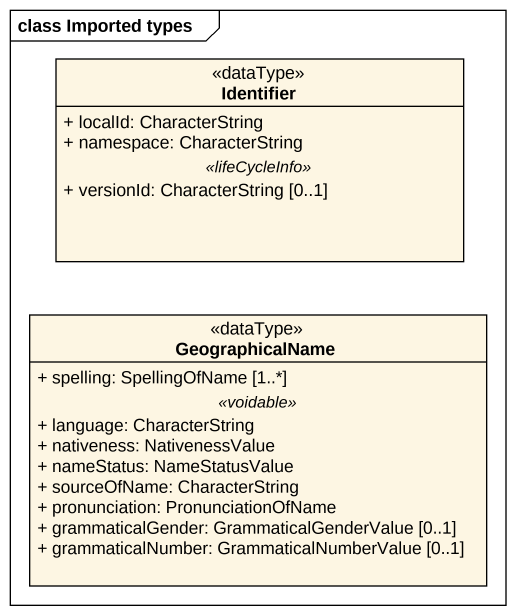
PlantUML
@startuml
mainframe class Imported types
hide circle
hide empty members
skinparam classAttributeIconSize 0
class Identifier <<dataType>> {
  + localId: CharacterString
  + namespace: CharacterString
  .. <<lifeCycleInfo>> ..
  + versionId: CharacterString [0..1]
}
class GeographicalName <<dataType>> {
  + spelling: SpellingOfName [1..*]
  .. <<voidable>> ..
  + language: CharacterString
  + nativeness: NativenessValue
  + nameStatus: NameStatusValue
  + sourceOfName: CharacterString
  + pronunciation: PronunciationOfName
  + grammaticalGender: GrammaticalGenderValue [0..1]
  + grammaticalNumber: GrammaticalNumberValue [0..1]
}
@enduml
